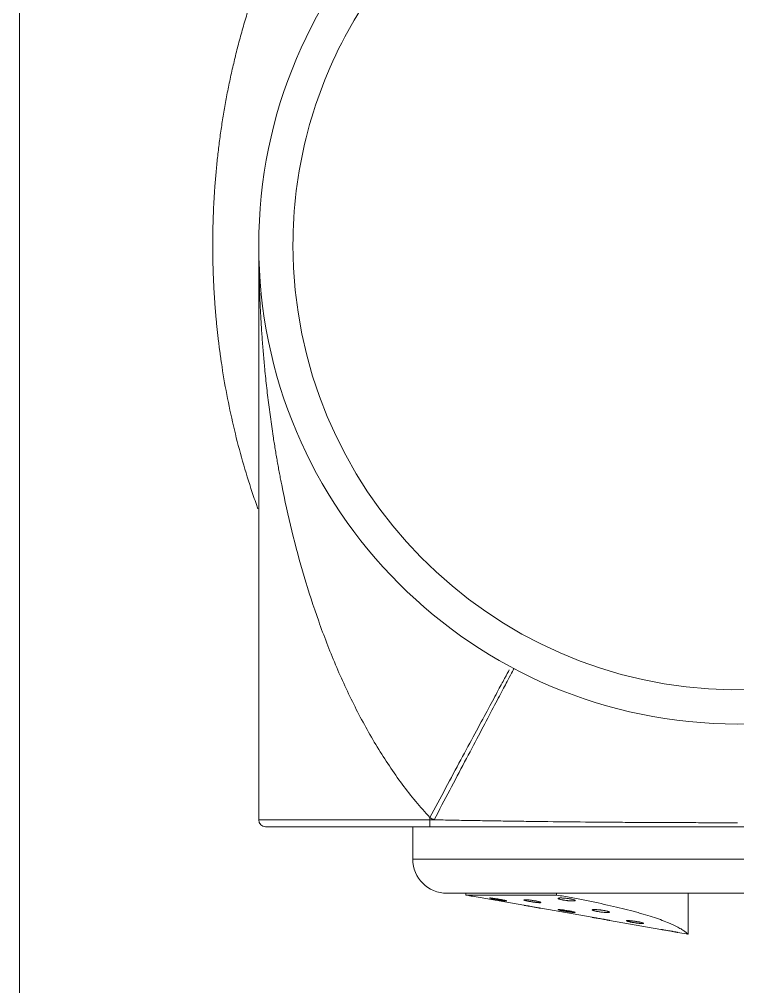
# Model space of a CAD drawing. Extents: x 1652 to 2441, y 0 to 579.
# Drawn here: x 1834.51 to 1855.51, y 354.94 to 383.22 of the extents above; entities that cross this region are included whole.
import ezdxf

# ---------------------------------------------------------------- set-up
doc = ezdxf.new("R2010")
doc.units = 0
doc.header["$LTSCALE"] = 10
doc.header["$MEASUREMENT"] = 0
doc.layers.add('1', color=7, linetype='CONTINUOUS')

msp = doc.modelspace()

# ---------------------------------------------------------------- linework, layer by layer
at = {"layer": '1', "color": 7, "linetype": 'Continuous', "lineweight": 18}
for p, q in [((1834.507, 260.621), (1834.507, 405.621)), ((1841.507, 359.821), (1841.507, 376.621)), ((1841.707, 359.621), (1846.507, 359.621)), ((1846.007, 359.621), (1846.007, 358.673)), ((1864.507, 359.621), (1846.507, 359.621)), ((1855.507, 357.673), (1847.007, 357.673)), ((1847.56, 357.673), (1847.56, 357.623)), ((1847.56, 357.623), (1850.214, 357.623)), ((1847.757, 357.588), (1849.257, 357.324)), ((1850.214, 357.673), (1850.214, 357.623)), ((1854.057, 356.477), (1854.057, 357.673)), ((1855.507, 357.673), (1864.007, 357.673)), ((1849.755, 357.236), (1849.757, 357.235)), ((1849.757, 357.235), (1851.257, 356.971)), ((1851.757, 356.883), (1853.257, 356.618)), ((1853.257, 356.618), (1853.257, 356.618)), ((1853.757, 356.53), (1854.057, 356.477))]:
    msp.add_line(p, q, dxfattribs=at)
at = {"layer": '1', "color": 7, "linetype": 'Continuous', "lineweight": 13}
for p, q in [((1841.507, 359.821), (1846.507, 359.821)), ((1846.507, 359.888), (1846.507, 359.821)), ((1846.507, 359.821), (1846.632, 359.821)), ((1846.507, 359.821), (1846.507, 359.621)), ((1855.507, 358.673), (1846.007, 358.673)), ((1855.507, 358.673), (1865.007, 358.673))]:
    msp.add_line(p, q, dxfattribs=at)
at = {"layer": '1', "color": 7, "linetype": 'Continuous', "lineweight": 18}
for centre, radius, start, end in [((1855.507, 376.621), 14, 0, 180), ((1855.507, 376.621), 14, 180, 0), ((1841.707, 359.821), 0.2, 180, 270), ((1847.007, 358.673), 1, 180, 270)]:
    msp.add_arc(centre, radius, start, end, dxfattribs=at)
at = {"layer": '1', "color": 7, "linetype": 'Continuous', "lineweight": 13}
for radius, start, end in [(13, 0, 152.0583), (13, 152.0583, 180), (13, 180, 358.3223), (19, 241.7263, 242.1546)]:
    msp.add_arc((1855.507, 376.621), radius, start, end, dxfattribs=at)
for points, knots in [([(1870.853, 376.622), (1870.853, 376.643), (1870.853, 376.686), (1870.852, 376.75), (1870.852, 376.815), (1870.851, 376.88), (1870.851, 376.944), (1870.85, 377.009), (1870.848, 377.074), (1870.847, 377.138), (1870.846, 377.203), (1870.844, 377.268), (1870.842, 377.333), (1870.84, 377.398), (1870.838, 377.463), (1870.835, 377.528), (1870.833, 377.593), (1870.83, 377.658), (1870.827, 377.723), (1870.824, 377.788), (1870.821, 377.853), (1870.817, 377.918), (1870.813, 377.983), (1870.809, 378.048), (1870.805, 378.113), (1870.801, 378.179), (1870.797, 378.244), (1870.783, 378.432), (1870.758, 378.744), (1870.714, 379.182), (1870.661, 379.624), (1870.6, 380.068), (1870.529, 380.514), (1870.448, 380.965), (1870.356, 381.423), (1870.22, 382.036), (1870.022, 382.814), (1869.743, 383.738), (1869.413, 384.678), (1869.043, 385.593), (1868.615, 386.52), (1868.162, 387.385), (1867.643, 388.267), (1867.155, 389.004), (1866.684, 389.646), (1866.287, 390.149), (1865.954, 390.542), (1865.695, 390.832), (1865.516, 391.025), (1865.337, 391.213), (1865.156, 391.397), (1864.974, 391.576), (1864.79, 391.751), (1864.606, 391.922), (1864.356, 392.146), (1864.043, 392.414), (1863.669, 392.714), (1863.131, 393.12), (1862.424, 393.597), (1861.542, 394.103), (1860.671, 394.525), (1859.805, 394.872), (1858.936, 395.151), (1858.075, 395.364), (1857.218, 395.513), (1856.361, 395.602), (1855.507, 395.631), (1854.654, 395.602), (1853.797, 395.513), (1852.94, 395.364), (1852.079, 395.152), (1851.21, 394.873), (1850.344, 394.526), (1849.473, 394.104), (1848.59, 393.597), (1847.786, 393.054), (1847.052, 392.488), (1846.419, 391.942), (1845.77, 391.319), (1845.248, 390.761), (1844.824, 390.266), (1844.52, 389.892), (1844.227, 389.509), (1843.981, 389.169), (1843.779, 388.877), (1843.618, 388.637), (1843.461, 388.395), (1843.309, 388.152), (1843.161, 387.908), (1843.017, 387.662), (1842.775, 387.237), (1842.458, 386.637), (1842.092, 385.865), (1841.777, 385.123), (1841.507, 384.417), (1841.294, 383.798), (1841.125, 383.259), (1840.99, 382.79), (1840.868, 382.33), (1840.757, 381.873), (1840.656, 381.417), (1840.564, 380.959), (1840.484, 380.509), (1840.413, 380.062), (1840.351, 379.619), (1840.298, 379.177), (1840.255, 378.74), (1840.228, 378.406), (1840.212, 378.175), (1840.203, 378.045), (1840.196, 377.915), (1840.189, 377.785), (1840.183, 377.655), (1840.178, 377.525), (1840.173, 377.396), (1840.169, 377.266), (1840.166, 377.137), (1840.163, 377.008), (1840.162, 376.879), (1840.161, 376.75), (1840.16, 376.664), (1840.16, 376.622)], [0, 0, 0, 0, 0.001149, 0.0023, 0.003451, 0.004603, 0.005756, 0.00691, 0.008065, 0.009221, 0.010377, 0.011535, 0.012693, 0.013852, 0.015012, 0.016172, 0.017334, 0.018496, 0.019659, 0.020823, 0.021987, 0.023153, 0.024319, 0.025485, 0.026653, 0.027821, 0.02899, 0.03016, 0.037936, 0.045826, 0.053825, 0.061933, 0.070046, 0.078348, 0.086837, 0.095508, 0.112715, 0.131046, 0.148959, 0.168382, 0.186583, 0.206736, 0.223908, 0.244981, 0.257276, 0.269506, 0.281672, 0.286725, 0.291727, 0.296679, 0.301582, 0.306435, 0.31124, 0.315996, 0.320704, 0.3303, 0.339332, 0.347803, 0.368249, 0.387064, 0.404279, 0.421575, 0.438085, 0.453827, 0.46945, 0.484832, 0.499987, 0.515132, 0.530506, 0.546121, 0.561867, 0.578382, 0.59568, 0.612901, 0.631721, 0.652169, 0.667238, 0.683991, 0.699481, 0.718434, 0.727601, 0.736788, 0.745996, 0.755226, 0.760782, 0.766308, 0.771805, 0.777272, 0.78271, 0.788118, 0.793496, 0.810609, 0.826746, 0.841892, 0.856031, 0.869145, 0.878422, 0.88743, 0.896165, 0.904622, 0.91328, 0.921758, 0.930053, 0.938164, 0.946264, 0.954256, 0.962138, 0.969907, 0.972241, 0.974572, 0.976901, 0.979226, 0.981548, 0.983866, 0.986182, 0.988494, 0.990802, 0.993107, 0.995408, 0.997706, 1, 1, 1, 1]), ([(1841.48, 368.913), (1841.466, 368.954), (1841.396, 369.15), (1841.227, 369.647), (1840.996, 370.411), (1840.761, 371.329), (1840.566, 372.249), (1840.454, 372.907), (1840.397, 373.295), (1840.381, 373.414), (1840.365, 373.533), (1840.349, 373.651), (1840.334, 373.77), (1840.32, 373.889), (1840.306, 374.007), (1840.293, 374.126), (1840.281, 374.245), (1840.269, 374.364), (1840.258, 374.482), (1840.247, 374.601), (1840.238, 374.72), (1840.228, 374.839), (1840.219, 374.958), (1840.211, 375.076), (1840.204, 375.195), (1840.197, 375.314), (1840.191, 375.433), (1840.185, 375.552), (1840.18, 375.67), (1840.175, 375.789), (1840.171, 375.908), (1840.168, 376.027), (1840.165, 376.146), (1840.163, 376.265), (1840.162, 376.384), (1840.161, 376.503), (1840.16, 376.582), (1840.16, 376.622)], [0, 0, 0, 0, 0.016866, 0.081639, 0.205448, 0.327199, 0.44721, 0.565812, 0.580982, 0.59613, 0.611258, 0.626366, 0.641456, 0.656527, 0.671581, 0.686619, 0.701641, 0.716648, 0.731641, 0.746621, 0.761588, 0.776543, 0.791488, 0.806422, 0.821346, 0.836263, 0.851171, 0.866072, 0.880967, 0.895857, 0.910742, 0.925623, 0.940501, 0.955377, 0.970252, 0.985126, 1, 1, 1, 1]), ([(1841.508, 376.315), (1841.508, 376.282), (1841.509, 376.213), (1841.51, 376.107), (1841.512, 375.998), (1841.514, 375.886), (1841.516, 375.772), (1841.519, 375.656), (1841.522, 375.538), (1841.526, 375.418), (1841.53, 375.296), (1841.534, 375.171), (1841.539, 375.044), (1841.545, 374.915), (1841.556, 374.68), (1841.574, 374.339), (1841.604, 373.894), (1841.639, 373.448), (1841.675, 373.058), (1841.708, 372.723), (1841.739, 372.443), (1841.772, 372.162), (1841.807, 371.881), (1841.844, 371.6), (1841.884, 371.318), (1841.921, 371.067), (1841.956, 370.848), (1841.986, 370.661), (1842.017, 370.478), (1842.048, 370.298), (1842.08, 370.122), (1842.111, 369.949), (1842.144, 369.78), (1842.166, 369.668), (1842.176, 369.613)], [0, 0, 0, 0, 0.014929, 0.030857, 0.047111, 0.06369, 0.080593, 0.097822, 0.115376, 0.133254, 0.151458, 0.169986, 0.188838, 0.208014, 0.227515, 0.29383, 0.360152, 0.426477, 0.492802, 0.534563, 0.576393, 0.61829, 0.660248, 0.702263, 0.744333, 0.786452, 0.814925, 0.842889, 0.870344, 0.897291, 0.923731, 0.949662, 0.975085, 1, 1, 1, 1]), ([(1842.176, 369.613), (1842.266, 369.162), (1842.365, 368.713), (1842.584, 367.82), (1842.703, 367.377), (1842.963, 366.497), (1843.105, 366.062), (1843.41, 365.2), (1843.574, 364.775), (1843.839, 364.147), (1843.931, 363.94), (1844.121, 363.529), (1844.219, 363.326), (1844.523, 362.723), (1844.739, 362.331), (1845.199, 361.574), (1845.442, 361.209), (1845.828, 360.69), (1845.959, 360.522), (1846.229, 360.196), (1846.367, 360.039), (1846.507, 359.888)], [0, 0, 0, 0, 0.125, 0.125, 0.25, 0.25, 0.375, 0.375, 0.5, 0.5, 0.5625, 0.5625, 0.625, 0.625, 0.75, 0.75, 0.875, 0.875, 0.9375, 0.9375, 1, 1, 1, 1]), ([(1848.829, 364.207), (1848.799, 364.151), (1848.754, 364.067), (1848.635, 363.846), (1848.562, 363.71), (1848.39, 363.39), (1848.291, 363.206), (1848.072, 362.798), (1847.951, 362.574), (1847.694, 362.095), (1847.556, 361.84), (1847.27, 361.307), (1847.121, 361.03), (1846.817, 360.465), (1846.662, 360.177), (1846.507, 359.888)], [0, 0, 0, 0, 0.142857, 0.142857, 0.285714, 0.285714, 0.428571, 0.428571, 0.571429, 0.571429, 0.714286, 0.714286, 0.857143, 0.857143, 1, 1, 1, 1]), ([(1846.632, 359.821), (1846.785, 360.111), (1846.938, 360.4), (1847.237, 360.968), (1847.384, 361.246), (1847.667, 361.781), (1847.802, 362.037), (1848.056, 362.518), (1848.175, 362.743), (1848.391, 363.152), (1848.489, 363.337), (1848.659, 363.658), (1848.731, 363.795), (1848.848, 364.017), (1848.893, 364.101), (1848.952, 364.214), (1848.967, 364.243), (1848.967, 364.243)], [0, 0, 0, 0, 0.125, 0.125, 0.25, 0.25, 0.375, 0.375, 0.5, 0.5, 0.625, 0.625, 0.75, 0.75, 0.875, 0.875, 1, 1, 1, 1]), ([(1846.632, 359.821), (1846.721, 359.82), (1846.9, 359.816), (1847.168, 359.811), (1847.437, 359.806), (1847.707, 359.801), (1847.976, 359.797), (1848.246, 359.792), (1848.516, 359.788), (1848.786, 359.784), (1849.057, 359.78), (1849.657, 359.772), (1850.582, 359.761), (1851.623, 359.752), (1852.447, 359.746), (1853.059, 359.743), (1853.671, 359.74), (1854.282, 359.738), (1854.895, 359.737), (1855.303, 359.737), (1855.507, 359.737)], [0, 0, 0, 0, 0.030174, 0.060421, 0.090728, 0.121081, 0.151468, 0.181884, 0.212324, 0.242781, 0.273252, 0.303731, 0.445782, 0.585903, 0.655465, 0.724454, 0.792827, 0.86208, 0.931157, 1, 1, 1, 1])]:
    msp.add_open_spline(points, degree=3, knots=knots, dxfattribs=at)
at = {"layer": '1', "color": 7, "linetype": 'Continuous', "lineweight": 18}
for points, knots in [([(1847.757, 357.588), (1847.757, 357.588), (1847.755, 357.588), (1847.751, 357.589), (1847.747, 357.59), (1847.737, 357.591), (1847.732, 357.593), (1847.718, 357.595), (1847.71, 357.596), (1847.692, 357.6), (1847.682, 357.601), (1847.666, 357.604), (1847.661, 357.605), (1847.65, 357.607), (1847.644, 357.608), (1847.614, 357.614), (1847.588, 357.618), (1847.56, 357.623)], [0, 0, 0, 0, 0.125, 0.125, 0.25, 0.25, 0.375, 0.375, 0.5, 0.5, 0.625, 0.625, 0.6875, 0.6875, 0.75, 0.75, 1, 1, 1, 1]), ([(1848.757, 357.45), (1848.757, 357.451), (1848.755, 357.452), (1848.75, 357.454), (1848.748, 357.455), (1848.743, 357.456), (1848.741, 357.457), (1848.731, 357.46), (1848.723, 357.462), (1848.71, 357.465), (1848.705, 357.466), (1848.694, 357.468), (1848.689, 357.47), (1848.672, 357.473), (1848.659, 357.476), (1848.639, 357.48), (1848.632, 357.481), (1848.617, 357.484), (1848.603, 357.487), (1848.587, 357.49), (1848.572, 357.493), (1848.564, 357.494), (1848.54, 357.499), (1848.524, 357.501), (1848.5, 357.505), (1848.491, 357.507), (1848.475, 357.51), (1848.467, 357.511), (1848.443, 357.515), (1848.428, 357.517), (1848.405, 357.521), (1848.397, 357.522), (1848.383, 357.524), (1848.376, 357.525), (1848.355, 357.528), (1848.343, 357.529), (1848.325, 357.532), (1848.319, 357.532), (1848.309, 357.533), (1848.299, 357.535), (1848.291, 357.535), (1848.283, 357.536), (1848.279, 357.536), (1848.27, 357.537), (1848.265, 357.537), (1848.258, 357.537), (1848.257, 357.536), (1848.257, 357.536)], [0, 0, 0, 0, 0.0625, 0.0625, 0.09375, 0.09375, 0.125, 0.125, 0.1875, 0.1875, 0.21875, 0.21875, 0.25, 0.25, 0.3125, 0.3125, 0.34375, 0.34375, 0.375, 0.40625, 0.40625, 0.4375, 0.4375, 0.5, 0.5, 0.53125, 0.53125, 0.5625, 0.5625, 0.625, 0.625, 0.65625, 0.65625, 0.6875, 0.6875, 0.75, 0.75, 0.78125, 0.78125, 0.8125, 0.84375, 0.84375, 0.875, 0.875, 0.9375, 0.9375, 1, 1, 1, 1]), ([(1848.257, 357.536), (1848.257, 357.535), (1848.258, 357.534), (1848.263, 357.532), (1848.265, 357.532), (1848.27, 357.53), (1848.273, 357.529), (1848.282, 357.527), (1848.29, 357.525), (1848.304, 357.522), (1848.308, 357.521), (1848.319, 357.519), (1848.324, 357.517), (1848.342, 357.514), (1848.354, 357.511), (1848.375, 357.507), (1848.382, 357.506), (1848.396, 357.503), (1848.411, 357.5), (1848.426, 357.498), (1848.441, 357.495), (1848.449, 357.493), (1848.473, 357.489), (1848.489, 357.486), (1848.514, 357.482), (1848.522, 357.48), (1848.538, 357.478), (1848.546, 357.476), (1848.57, 357.472), (1848.586, 357.47), (1848.608, 357.466), (1848.616, 357.465), (1848.63, 357.463), (1848.637, 357.462), (1848.658, 357.459), (1848.671, 357.457), (1848.688, 357.455), (1848.694, 357.454), (1848.704, 357.453), (1848.714, 357.452), (1848.723, 357.451), (1848.73, 357.45), (1848.734, 357.45), (1848.744, 357.449), (1848.748, 357.449), (1848.755, 357.449), (1848.757, 357.449), (1848.757, 357.45)], [0, 0, 0, 0, 0.0625, 0.0625, 0.09375, 0.09375, 0.125, 0.125, 0.1875, 0.1875, 0.21875, 0.21875, 0.25, 0.25, 0.3125, 0.3125, 0.34375, 0.34375, 0.375, 0.40625, 0.40625, 0.4375, 0.4375, 0.5, 0.5, 0.53125, 0.53125, 0.5625, 0.5625, 0.625, 0.625, 0.65625, 0.65625, 0.6875, 0.6875, 0.75, 0.75, 0.78125, 0.78125, 0.8125, 0.84375, 0.84375, 0.875, 0.875, 0.9375, 0.9375, 1, 1, 1, 1]), ([(1849.757, 357.405), (1849.757, 357.407), (1849.755, 357.408), (1849.75, 357.411), (1849.748, 357.412), (1849.743, 357.414), (1849.741, 357.416), (1849.731, 357.419), (1849.724, 357.422), (1849.706, 357.427), (1849.695, 357.43), (1849.672, 357.435), (1849.66, 357.438), (1849.639, 357.442), (1849.632, 357.444), (1849.618, 357.447), (1849.604, 357.449), (1849.588, 357.452), (1849.573, 357.455), (1849.565, 357.456), (1849.541, 357.46), (1849.525, 357.463), (1849.5, 357.467), (1849.492, 357.468), (1849.476, 357.47), (1849.468, 357.471), (1849.444, 357.474), (1849.428, 357.476), (1849.405, 357.479), (1849.398, 357.48), (1849.383, 357.481), (1849.376, 357.482), (1849.355, 357.484), (1849.343, 357.485), (1849.325, 357.486), (1849.319, 357.486), (1849.309, 357.487), (1849.299, 357.487), (1849.291, 357.487), (1849.283, 357.487), (1849.279, 357.487), (1849.27, 357.486), (1849.265, 357.486), (1849.258, 357.484), (1849.257, 357.483), (1849.257, 357.481)], [0, 0, 0, 0, 0.0625, 0.0625, 0.09375, 0.09375, 0.125, 0.125, 0.1875, 0.1875, 0.25, 0.25, 0.3125, 0.3125, 0.34375, 0.34375, 0.375, 0.40625, 0.40625, 0.4375, 0.4375, 0.5, 0.5, 0.53125, 0.53125, 0.5625, 0.5625, 0.625, 0.625, 0.65625, 0.65625, 0.6875, 0.6875, 0.75, 0.75, 0.78125, 0.78125, 0.8125, 0.84375, 0.84375, 0.875, 0.875, 0.9375, 0.9375, 1, 1, 1, 1]), ([(1849.257, 357.481), (1849.257, 357.48), (1849.258, 357.478), (1849.263, 357.476), (1849.265, 357.475), (1849.27, 357.473), (1849.273, 357.472), (1849.282, 357.468), (1849.29, 357.466), (1849.303, 357.462), (1849.308, 357.461), (1849.318, 357.458), (1849.324, 357.457), (1849.341, 357.453), (1849.354, 357.45), (1849.374, 357.445), (1849.381, 357.444), (1849.395, 357.441), (1849.41, 357.438), (1849.425, 357.435), (1849.441, 357.433), (1849.448, 357.431), (1849.472, 357.427), (1849.489, 357.424), (1849.513, 357.421), (1849.521, 357.419), (1849.537, 357.417), (1849.546, 357.416), (1849.57, 357.412), (1849.585, 357.41), (1849.608, 357.408), (1849.616, 357.407), (1849.63, 357.405), (1849.637, 357.405), (1849.658, 357.403), (1849.67, 357.401), (1849.688, 357.4), (1849.694, 357.4), (1849.704, 357.399), (1849.714, 357.399), (1849.723, 357.399), (1849.73, 357.399), (1849.734, 357.399), (1849.744, 357.4), (1849.748, 357.4), (1849.755, 357.402), (1849.757, 357.404), (1849.757, 357.405)], [0, 0, 0, 0, 0.0625, 0.0625, 0.09375, 0.09375, 0.125, 0.125, 0.1875, 0.1875, 0.21875, 0.21875, 0.25, 0.25, 0.3125, 0.3125, 0.34375, 0.34375, 0.375, 0.40625, 0.40625, 0.4375, 0.4375, 0.5, 0.5, 0.53125, 0.53125, 0.5625, 0.5625, 0.625, 0.625, 0.65625, 0.65625, 0.6875, 0.6875, 0.75, 0.75, 0.78125, 0.78125, 0.8125, 0.84375, 0.84375, 0.875, 0.875, 0.9375, 0.9375, 1, 1, 1, 1]), ([(1854.057, 356.477), (1854.057, 356.477), (1854.051, 356.483), (1854.035, 356.498), (1854.028, 356.504), (1854.015, 356.515), (1854.01, 356.519), (1854, 356.527), (1853.995, 356.531), (1853.967, 356.553), (1853.939, 356.574), (1853.872, 356.618), (1853.833, 356.642), (1853.744, 356.691), (1853.694, 356.717), (1853.626, 356.749), (1853.611, 356.756), (1853.583, 356.769), (1853.568, 356.776), (1853.522, 356.796), (1853.491, 356.809), (1853.393, 356.849), (1853.323, 356.876), (1853.174, 356.93), (1853.094, 356.958), (1852.926, 357.012), (1852.837, 357.039), (1852.697, 357.08), (1852.625, 357.101), (1852.55, 357.122), (1852.499, 357.135), (1852.474, 357.142), (1852.242, 357.204), (1852.022, 357.258), (1851.552, 357.364), (1851.304, 357.417), (1850.975, 357.482), (1850.908, 357.495), (1850.773, 357.521), (1850.705, 357.534), (1850.498, 357.573), (1850.357, 357.598), (1850.214, 357.623)], [0, 0, 0, 0, 0.061568, 0.061568, 0.092849, 0.092849, 0.10849, 0.10849, 0.12413, 0.12413, 0.186692, 0.186692, 0.249254, 0.249254, 0.311816, 0.311816, 0.327457, 0.327457, 0.343098, 0.343098, 0.374379, 0.374379, 0.436941, 0.436941, 0.499503, 0.499503, 0.562065, 0.562065, 0.593346, 0.608987, 0.608987, 0.624627, 0.624627, 0.749751, 0.749751, 0.874876, 0.874876, 0.906157, 0.906157, 0.937438, 0.937438, 1, 1, 1, 1]), ([(1850.757, 357.463), (1850.757, 357.465), (1850.755, 357.467), (1850.75, 357.471), (1850.748, 357.472), (1850.744, 357.475), (1850.741, 357.476), (1850.731, 357.48), (1850.724, 357.483), (1850.706, 357.489), (1850.696, 357.492), (1850.673, 357.497), (1850.66, 357.5), (1850.64, 357.504), (1850.633, 357.506), (1850.619, 357.508), (1850.611, 357.51), (1850.589, 357.514), (1850.573, 357.516), (1850.541, 357.521), (1850.525, 357.523), (1850.501, 357.526), (1850.492, 357.527), (1850.476, 357.529), (1850.468, 357.529), (1850.444, 357.532), (1850.428, 357.533), (1850.397, 357.535), (1850.383, 357.536), (1850.355, 357.537), (1850.342, 357.537), (1850.325, 357.537), (1850.319, 357.537), (1850.309, 357.537), (1850.299, 357.536), (1850.29, 357.535), (1850.283, 357.535), (1850.279, 357.534), (1850.269, 357.532), (1850.265, 357.531), (1850.258, 357.528), (1850.257, 357.526), (1850.257, 357.524)], [0, 0, 0, 0, 0.0625, 0.0625, 0.09375, 0.09375, 0.125, 0.125, 0.1875, 0.1875, 0.25, 0.25, 0.3125, 0.3125, 0.34375, 0.34375, 0.375, 0.375, 0.4375, 0.4375, 0.5, 0.5, 0.53125, 0.53125, 0.5625, 0.5625, 0.625, 0.625, 0.6875, 0.6875, 0.75, 0.75, 0.78125, 0.78125, 0.8125, 0.84375, 0.84375, 0.875, 0.875, 0.9375, 0.9375, 1, 1, 1, 1]), ([(1850.257, 357.524), (1850.257, 357.522), (1850.258, 357.52), (1850.263, 357.516), (1850.265, 357.515), (1850.27, 357.512), (1850.272, 357.511), (1850.282, 357.507), (1850.289, 357.504), (1850.307, 357.499), (1850.318, 357.496), (1850.341, 357.49), (1850.353, 357.487), (1850.373, 357.483), (1850.38, 357.482), (1850.395, 357.479), (1850.402, 357.478), (1850.424, 357.474), (1850.44, 357.471), (1850.472, 357.466), (1850.488, 357.464), (1850.513, 357.461), (1850.521, 357.46), (1850.537, 357.458), (1850.545, 357.457), (1850.57, 357.455), (1850.585, 357.453), (1850.616, 357.451), (1850.631, 357.45), (1850.658, 357.449), (1850.671, 357.449), (1850.688, 357.449), (1850.694, 357.449), (1850.705, 357.449), (1850.714, 357.45), (1850.723, 357.451), (1850.731, 357.452), (1850.734, 357.452), (1850.744, 357.454), (1850.749, 357.455), (1850.755, 357.459), (1850.757, 357.461), (1850.757, 357.463)], [0, 0, 0, 0, 0.0625, 0.0625, 0.09375, 0.09375, 0.125, 0.125, 0.1875, 0.1875, 0.25, 0.25, 0.3125, 0.3125, 0.34375, 0.34375, 0.375, 0.375, 0.4375, 0.4375, 0.5, 0.5, 0.53125, 0.53125, 0.5625, 0.5625, 0.625, 0.625, 0.6875, 0.6875, 0.75, 0.75, 0.78125, 0.78125, 0.8125, 0.84375, 0.84375, 0.875, 0.875, 0.9375, 0.9375, 1, 1, 1, 1]), ([(1849.757, 357.235), (1849.757, 357.235), (1849.755, 357.236), (1849.75, 357.237), (1849.748, 357.237), (1849.743, 357.238), (1849.74, 357.238), (1849.731, 357.24), (1849.723, 357.241), (1849.709, 357.244), (1849.704, 357.245), (1849.694, 357.247), (1849.688, 357.248), (1849.671, 357.251), (1849.659, 357.253), (1849.638, 357.257), (1849.631, 357.258), (1849.617, 357.261), (1849.602, 357.263), (1849.587, 357.266), (1849.571, 357.269), (1849.563, 357.27), (1849.539, 357.275), (1849.523, 357.277), (1849.491, 357.283), (1849.474, 357.286), (1849.442, 357.292), (1849.427, 357.294), (1849.404, 357.298), (1849.397, 357.3), (1849.382, 357.302), (1849.375, 357.303), (1849.355, 357.307), (1849.342, 357.309), (1849.319, 357.313), (1849.308, 357.315), (1849.295, 357.317), (1849.291, 357.318), (1849.283, 357.319), (1849.279, 357.32), (1849.27, 357.321), (1849.265, 357.322), (1849.258, 357.323), (1849.257, 357.324), (1849.257, 357.324)], [0, 0, 0, 0, 0.062507, 0.062507, 0.093761, 0.093761, 0.125015, 0.125015, 0.187522, 0.187522, 0.218776, 0.218776, 0.25003, 0.25003, 0.312537, 0.312537, 0.343791, 0.343791, 0.375045, 0.406298, 0.406298, 0.437552, 0.437552, 0.500059, 0.500059, 0.562567, 0.562567, 0.625074, 0.625074, 0.656328, 0.656328, 0.687582, 0.687582, 0.750089, 0.750089, 0.812597, 0.812597, 0.84385, 0.84385, 0.875104, 0.875104, 0.937611, 0.937611, 1, 1, 1, 1]), ([(1850.757, 357.113), (1850.757, 357.114), (1850.755, 357.115), (1850.75, 357.118), (1850.748, 357.118), (1850.743, 357.12), (1850.741, 357.121), (1850.731, 357.124), (1850.723, 357.126), (1850.71, 357.13), (1850.705, 357.131), (1850.695, 357.134), (1850.689, 357.135), (1850.672, 357.139), (1850.659, 357.141), (1850.639, 357.146), (1850.632, 357.147), (1850.618, 357.15), (1850.603, 357.153), (1850.588, 357.156), (1850.572, 357.159), (1850.564, 357.16), (1850.54, 357.164), (1850.524, 357.167), (1850.5, 357.171), (1850.492, 357.172), (1850.475, 357.175), (1850.467, 357.176), (1850.443, 357.18), (1850.428, 357.182), (1850.405, 357.185), (1850.398, 357.186), (1850.383, 357.188), (1850.376, 357.189), (1850.355, 357.192), (1850.343, 357.193), (1850.325, 357.195), (1850.319, 357.195), (1850.309, 357.196), (1850.299, 357.197), (1850.291, 357.198), (1850.283, 357.198), (1850.279, 357.198), (1850.27, 357.199), (1850.265, 357.199), (1850.258, 357.198), (1850.257, 357.197), (1850.257, 357.196)], [0, 0, 0, 0, 0.0625, 0.0625, 0.09375, 0.09375, 0.125, 0.125, 0.1875, 0.1875, 0.21875, 0.21875, 0.25, 0.25, 0.3125, 0.3125, 0.34375, 0.34375, 0.375, 0.40625, 0.40625, 0.4375, 0.4375, 0.5, 0.5, 0.53125, 0.53125, 0.5625, 0.5625, 0.625, 0.625, 0.65625, 0.65625, 0.6875, 0.6875, 0.75, 0.75, 0.78125, 0.78125, 0.8125, 0.84375, 0.84375, 0.875, 0.875, 0.9375, 0.9375, 1, 1, 1, 1]), ([(1850.257, 357.196), (1850.257, 357.195), (1850.258, 357.194), (1850.263, 357.192), (1850.265, 357.191), (1850.27, 357.19), (1850.273, 357.189), (1850.282, 357.186), (1850.29, 357.184), (1850.303, 357.181), (1850.308, 357.179), (1850.319, 357.177), (1850.324, 357.176), (1850.341, 357.172), (1850.354, 357.169), (1850.374, 357.165), (1850.381, 357.164), (1850.396, 357.161), (1850.41, 357.158), (1850.426, 357.155), (1850.441, 357.153), (1850.449, 357.151), (1850.473, 357.147), (1850.489, 357.144), (1850.513, 357.14), (1850.522, 357.138), (1850.538, 357.136), (1850.546, 357.134), (1850.57, 357.131), (1850.586, 357.128), (1850.608, 357.125), (1850.616, 357.124), (1850.63, 357.122), (1850.637, 357.121), (1850.658, 357.118), (1850.67, 357.117), (1850.688, 357.114), (1850.694, 357.114), (1850.704, 357.113), (1850.714, 357.112), (1850.723, 357.111), (1850.73, 357.111), (1850.734, 357.111), (1850.744, 357.11), (1850.748, 357.11), (1850.755, 357.111), (1850.757, 357.112), (1850.757, 357.113)], [0, 0, 0, 0, 0.0625, 0.0625, 0.09375, 0.09375, 0.125, 0.125, 0.1875, 0.1875, 0.21875, 0.21875, 0.25, 0.25, 0.3125, 0.3125, 0.34375, 0.34375, 0.375, 0.40625, 0.40625, 0.4375, 0.4375, 0.5, 0.5, 0.53125, 0.53125, 0.5625, 0.5625, 0.625, 0.625, 0.65625, 0.65625, 0.6875, 0.6875, 0.75, 0.75, 0.78125, 0.78125, 0.8125, 0.84375, 0.84375, 0.875, 0.875, 0.9375, 0.9375, 1, 1, 1, 1]), ([(1851.757, 357.122), (1851.757, 357.124), (1851.755, 357.126), (1851.75, 357.129), (1851.748, 357.13), (1851.744, 357.133), (1851.741, 357.134), (1851.731, 357.138), (1851.724, 357.141), (1851.706, 357.146), (1851.695, 357.149), (1851.673, 357.155), (1851.66, 357.158), (1851.64, 357.162), (1851.633, 357.164), (1851.619, 357.166), (1851.611, 357.168), (1851.589, 357.172), (1851.573, 357.174), (1851.541, 357.179), (1851.525, 357.182), (1851.501, 357.185), (1851.492, 357.186), (1851.476, 357.188), (1851.468, 357.189), (1851.444, 357.191), (1851.428, 357.193), (1851.398, 357.195), (1851.383, 357.196), (1851.355, 357.198), (1851.343, 357.198), (1851.325, 357.199), (1851.319, 357.199), (1851.309, 357.199), (1851.299, 357.198), (1851.29, 357.198), (1851.283, 357.197), (1851.279, 357.197), (1851.269, 357.196), (1851.265, 357.194), (1851.258, 357.192), (1851.257, 357.19), (1851.257, 357.188)], [0, 0, 0, 0, 0.0625, 0.0625, 0.09375, 0.09375, 0.125, 0.125, 0.1875, 0.1875, 0.25, 0.25, 0.3125, 0.3125, 0.34375, 0.34375, 0.375, 0.375, 0.4375, 0.4375, 0.5, 0.5, 0.53125, 0.53125, 0.5625, 0.5625, 0.625, 0.625, 0.6875, 0.6875, 0.75, 0.75, 0.78125, 0.78125, 0.8125, 0.84375, 0.84375, 0.875, 0.875, 0.9375, 0.9375, 1, 1, 1, 1]), ([(1851.257, 357.188), (1851.257, 357.186), (1851.258, 357.184), (1851.263, 357.181), (1851.265, 357.18), (1851.27, 357.178), (1851.272, 357.176), (1851.282, 357.173), (1851.289, 357.17), (1851.307, 357.164), (1851.318, 357.162), (1851.341, 357.156), (1851.353, 357.153), (1851.373, 357.149), (1851.38, 357.147), (1851.395, 357.145), (1851.402, 357.143), (1851.424, 357.139), (1851.44, 357.136), (1851.472, 357.131), (1851.488, 357.129), (1851.513, 357.125), (1851.521, 357.124), (1851.537, 357.122), (1851.545, 357.121), (1851.57, 357.118), (1851.585, 357.117), (1851.616, 357.114), (1851.63, 357.113), (1851.658, 357.111), (1851.671, 357.111), (1851.688, 357.11), (1851.694, 357.11), (1851.704, 357.11), (1851.714, 357.111), (1851.723, 357.111), (1851.731, 357.112), (1851.734, 357.112), (1851.744, 357.114), (1851.748, 357.115), (1851.755, 357.118), (1851.757, 357.12), (1851.757, 357.122)], [0, 0, 0, 0, 0.0625, 0.0625, 0.09375, 0.09375, 0.125, 0.125, 0.1875, 0.1875, 0.25, 0.25, 0.3125, 0.3125, 0.34375, 0.34375, 0.375, 0.375, 0.4375, 0.4375, 0.5, 0.5, 0.53125, 0.53125, 0.5625, 0.5625, 0.625, 0.625, 0.6875, 0.6875, 0.75, 0.75, 0.78125, 0.78125, 0.8125, 0.84375, 0.84375, 0.875, 0.875, 0.9375, 0.9375, 1, 1, 1, 1]), ([(1851.757, 356.883), (1851.757, 356.883), (1851.755, 356.883), (1851.75, 356.884), (1851.748, 356.884), (1851.743, 356.885), (1851.74, 356.886), (1851.731, 356.887), (1851.723, 356.889), (1851.709, 356.891), (1851.704, 356.892), (1851.694, 356.894), (1851.688, 356.895), (1851.671, 356.899), (1851.659, 356.901), (1851.638, 356.905), (1851.631, 356.906), (1851.617, 356.909), (1851.602, 356.911), (1851.587, 356.914), (1851.571, 356.917), (1851.563, 356.918), (1851.539, 356.922), (1851.523, 356.925), (1851.491, 356.931), (1851.474, 356.934), (1851.442, 356.939), (1851.427, 356.942), (1851.404, 356.946), (1851.397, 356.947), (1851.382, 356.95), (1851.375, 356.951), (1851.355, 356.954), (1851.342, 356.956), (1851.319, 356.96), (1851.308, 356.962), (1851.295, 356.964), (1851.291, 356.965), (1851.283, 356.967), (1851.279, 356.967), (1851.27, 356.969), (1851.265, 356.969), (1851.258, 356.971), (1851.257, 356.971), (1851.257, 356.971)], [0, 0, 0, 0, 0.06255, 0.06255, 0.093825, 0.093825, 0.1251, 0.1251, 0.18765, 0.18765, 0.218925, 0.218925, 0.2502, 0.2502, 0.31275, 0.31275, 0.344025, 0.344025, 0.375299, 0.406574, 0.406574, 0.437849, 0.437849, 0.500399, 0.500399, 0.562949, 0.562949, 0.625499, 0.625499, 0.656774, 0.656774, 0.688049, 0.688049, 0.750599, 0.750599, 0.813149, 0.813149, 0.844424, 0.844424, 0.875699, 0.875699, 0.938249, 0.938249, 1, 1, 1, 1]), ([(1852.757, 356.795), (1852.757, 356.796), (1852.755, 356.798), (1852.75, 356.801), (1852.748, 356.802), (1852.743, 356.804), (1852.741, 356.805), (1852.731, 356.809), (1852.724, 356.811), (1852.706, 356.817), (1852.695, 356.819), (1852.672, 356.825), (1852.66, 356.828), (1852.64, 356.832), (1852.632, 356.834), (1852.618, 356.837), (1852.611, 356.838), (1852.589, 356.842), (1852.573, 356.845), (1852.541, 356.85), (1852.525, 356.853), (1852.5, 356.856), (1852.492, 356.858), (1852.476, 356.86), (1852.468, 356.861), (1852.444, 356.864), (1852.428, 356.866), (1852.405, 356.868), (1852.398, 356.869), (1852.383, 356.871), (1852.376, 356.871), (1852.355, 356.873), (1852.343, 356.874), (1852.325, 356.875), (1852.319, 356.876), (1852.309, 356.876), (1852.299, 356.876), (1852.291, 356.876), (1852.283, 356.876), (1852.279, 356.876), (1852.27, 356.876), (1852.265, 356.875), (1852.258, 356.873), (1852.257, 356.872), (1852.257, 356.871)], [0, 0, 0, 0, 0.0625, 0.0625, 0.09375, 0.09375, 0.125, 0.125, 0.1875, 0.1875, 0.25, 0.25, 0.3125, 0.3125, 0.34375, 0.34375, 0.375, 0.375, 0.4375, 0.4375, 0.5, 0.5, 0.53125, 0.53125, 0.5625, 0.5625, 0.625, 0.625, 0.65625, 0.65625, 0.6875, 0.6875, 0.75, 0.75, 0.78125, 0.78125, 0.8125, 0.84375, 0.84375, 0.875, 0.875, 0.9375, 0.9375, 1, 1, 1, 1]), ([(1852.257, 356.871), (1852.257, 356.869), (1852.258, 356.868), (1852.263, 356.865), (1852.265, 356.864), (1852.27, 356.862), (1852.273, 356.861), (1852.282, 356.858), (1852.29, 356.856), (1852.303, 356.852), (1852.308, 356.85), (1852.318, 356.848), (1852.324, 356.847), (1852.341, 356.842), (1852.354, 356.84), (1852.374, 356.835), (1852.381, 356.834), (1852.395, 356.831), (1852.41, 356.828), (1852.425, 356.825), (1852.441, 356.823), (1852.449, 356.821), (1852.473, 356.817), (1852.489, 356.814), (1852.513, 356.81), (1852.521, 356.809), (1852.537, 356.807), (1852.546, 356.806), (1852.57, 356.802), (1852.585, 356.8), (1852.608, 356.797), (1852.616, 356.796), (1852.63, 356.795), (1852.637, 356.794), (1852.658, 356.792), (1852.67, 356.791), (1852.688, 356.789), (1852.694, 356.789), (1852.704, 356.789), (1852.714, 356.788), (1852.723, 356.788), (1852.73, 356.788), (1852.734, 356.788), (1852.744, 356.789), (1852.748, 356.79), (1852.755, 356.792), (1852.757, 356.793), (1852.757, 356.795)], [0, 0, 0, 0, 0.0625, 0.0625, 0.09375, 0.09375, 0.125, 0.125, 0.1875, 0.1875, 0.21875, 0.21875, 0.25, 0.25, 0.3125, 0.3125, 0.34375, 0.34375, 0.375, 0.40625, 0.40625, 0.4375, 0.4375, 0.5, 0.5, 0.53125, 0.53125, 0.5625, 0.5625, 0.625, 0.625, 0.65625, 0.65625, 0.6875, 0.6875, 0.75, 0.75, 0.78125, 0.78125, 0.8125, 0.84375, 0.84375, 0.875, 0.875, 0.9375, 0.9375, 1, 1, 1, 1]), ([(1853.757, 356.53), (1853.757, 356.53), (1853.755, 356.53), (1853.75, 356.531), (1853.748, 356.532), (1853.743, 356.533), (1853.74, 356.533), (1853.731, 356.535), (1853.723, 356.537), (1853.709, 356.539), (1853.705, 356.54), (1853.694, 356.542), (1853.689, 356.543), (1853.671, 356.547), (1853.659, 356.549), (1853.631, 356.554), (1853.617, 356.557), (1853.594, 356.561), (1853.587, 356.563), (1853.571, 356.565), (1853.563, 356.567), (1853.539, 356.571), (1853.523, 356.574), (1853.491, 356.58), (1853.474, 356.582), (1853.443, 356.588), (1853.427, 356.591), (1853.404, 356.594), (1853.397, 356.596), (1853.382, 356.598), (1853.375, 356.599), (1853.355, 356.602), (1853.342, 356.605), (1853.319, 356.608), (1853.308, 356.61), (1853.295, 356.612), (1853.291, 356.613), (1853.283, 356.614), (1853.279, 356.615), (1853.27, 356.616), (1853.265, 356.617), (1853.258, 356.618), (1853.257, 356.618), (1853.257, 356.618)], [0, 0, 0, 0, 0.0625, 0.0625, 0.09375, 0.09375, 0.125, 0.125, 0.1875, 0.1875, 0.21875, 0.21875, 0.25, 0.25, 0.3125, 0.3125, 0.375, 0.375, 0.40625, 0.40625, 0.4375, 0.4375, 0.5, 0.5, 0.5625, 0.5625, 0.625, 0.625, 0.65625, 0.65625, 0.6875, 0.6875, 0.75, 0.75, 0.8125, 0.8125, 0.84375, 0.84375, 0.875, 0.875, 0.9375, 0.9375, 1, 1, 1, 1])]:
    msp.add_open_spline(points, degree=3, knots=knots, dxfattribs=at)

doc.saveas('drawing.dxf')
